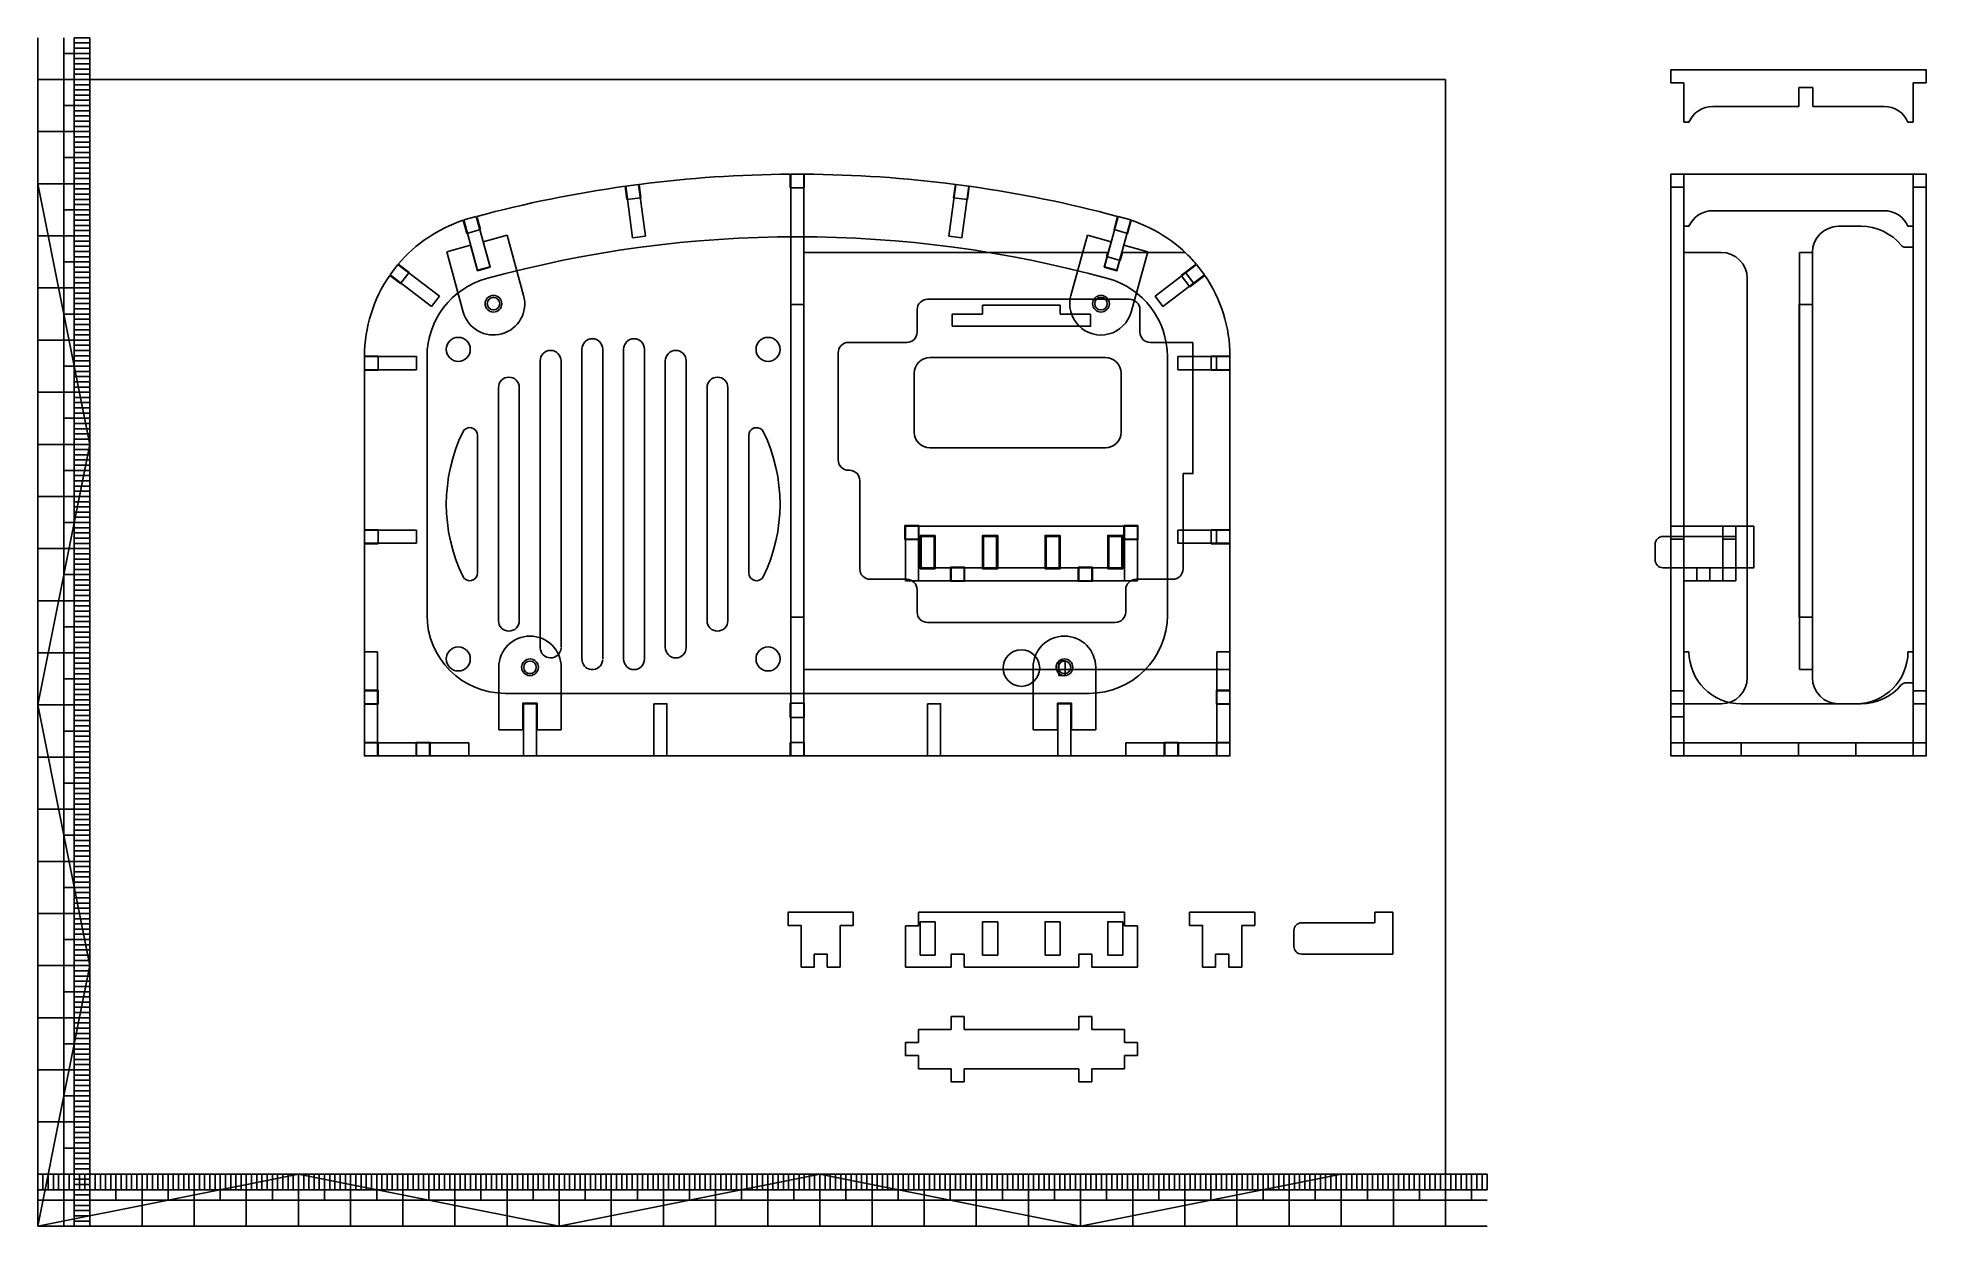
# Model space of a CAD drawing. Units: millimetres on the paper. Extents: x -210 to 152, y -148 to 80.
import ezdxf

# ---------------------------------------------------------------- set-up
doc = ezdxf.new("R2010")
doc.units = ezdxf.units.MM
for name, color, linetype, lineweight in [('0-2_外形2(2)', 3, 'Continuous', 25), ('0-3_外形3(3)', 3, 'Continuous', 25), ('0-4_外形4(4)', 3, 'Continuous', 25), ('0-5_外形5(5)', 3, 'Continuous', 25), ('0-6_外形6(6)', 3, 'Continuous', 25), ('7-3', 3, 'Continuous', 25)]:
    doc.layers.add(name, color=color, linetype=linetype, lineweight=lineweight)

msp = doc.modelspace()

# ---------------------------------------------------------------- linework, layer by layer
at = {"layer": '0-2_外形2(2)'}
for p, q in [((-97.343, 51.018), (-96.996, 48.442)), ((-94.32, 48.802), (-94.667, 51.379)), ((-34.018, 51.379), (-34.365, 48.802)), ((-31.69, 48.442), (-31.342, 51.018)), ((103.191, -58.274), (103.191, 53.326)), ((103.191, 53.326), (152.191, 53.326)), ((105.691, -58.274), (105.691, 53.326)), ((149.691, -58.274), (149.691, 53.326)), ((152.191, 53.326), (152.191, -58.274)), ((-96.996, 48.442), (-94.32, 48.802)), ((-34.365, 48.802), (-31.69, 48.442)), ((-128.395, 44.481), (-127.707, 41.974)), ((-125.111, 42.718), (-125.799, 45.224)), ((-2.887, 45.224), (-3.574, 42.718)), ((-0.979, 41.974), (-0.291, 44.481)), ((144.109, 46.326), (111.274, 46.326)), ((-127.707, 41.974), (-125.111, 42.718)), ((-3.574, 42.718), (-0.979, 41.974)), ((106.691, 43.326), (105.691, 43.326)), ((148.691, 43.326), (149.691, 43.326)), ((12.175, 36.07), (10.109, 34.494)), ((10.109, 34.494), (11.746, 32.347)), ((11.746, 32.347), (13.812, 33.923)), ((-34.603, 24.166), (-34.603, 26.486)), ((-28.803, 26.486), (-34.603, 26.486)), ((-28.803, 28.186), (-13.883, 28.186)), ((-28.803, 26.486), (-28.803, 28.186)), ((-13.883, 28.186), (-13.883, 26.486)), ((-8.083, 26.486), (-13.883, 26.486)), ((-147.343, 18.426), (-144.743, 18.426)), ((-144.743, 18.426), (-144.743, 15.726)), ((-105.643, 19.758), (-105.643, -39.707)), ((-101.643, 19.758), (-101.643, -39.707)), ((-97.643, 19.758), (-97.643, -39.707)), ((-93.643, 19.758), (-93.643, -39.707)), ((-5.241, 18.152), (-38.891, 18.152)), ((18.657, 18.426), (16.057, 18.426)), ((-147.343, 15.726), (-147.343, -14.874)), ((-144.743, 15.726), (-147.343, 15.726)), ((-113.643, 17.521), (-113.643, -37.47)), ((-109.643, 17.521), (-109.643, -37.47)), ((-89.643, 17.521), (-89.643, -37.47)), ((-85.643, 17.521), (-85.643, -37.47)), ((-41.891, 3.821), (-41.891, 15.152)), ((-2.241, 15.152), (-2.241, 3.821)), ((-121.643, 12.386), (-121.643, -32.335)), ((-117.643, 12.386), (-117.643, -32.335)), ((-81.643, 12.386), (-81.643, -32.335)), ((-77.643, 12.386), (-77.643, -32.335)), ((-125.643, 3.216), (-125.643, -23.165)), ((-73.643, 3.216), (-73.643, -23.165)), ((-5.241, 0.821), (-38.891, 0.821)), ((105.691, -14.174), (115.691, -14.174)), ((113.191, -14.174), (113.191, -16.674)), ((115.691, -14.174), (119.142, -14.174)), ((115.691, -14.174), (115.691, -24.674)), ((119.142, -22.174), (119.142, -14.174)), ((-147.343, -14.874), (-144.743, -14.874)), ((-147.343, -17.574), (-147.343, -45.674)), ((-144.743, -17.574), (-147.343, -17.574)), ((-144.743, -14.874), (-144.743, -17.574)), ((-40.793, -15.974), (-37.893, -15.974)), ((-40.793, -22.374), (-40.793, -15.974)), ((-37.893, -22.374), (-37.893, -15.974)), ((-25.893, -22.374), (-25.893, -15.974)), ((-13.893, -22.374), (-13.893, -15.974)), ((-1.893, -22.374), (-1.893, -15.974)), ((100.191, -17.674), (100.191, -20.674)), ((101.691, -16.174), (103.191, -16.174)), ((113.191, -16.674), (115.691, -16.674)), ((113.191, -16.674), (113.191, -24.674)), ((-40.793, -22.374), (-37.893, -22.374)), ((-28.793, -22.374), (-25.893, -22.374)), ((-16.793, -22.374), (-13.893, -22.374)), ((-10.443, -22.074), (-10.443, -24.774)), ((-7.743, -22.074), (-10.443, -22.074)), ((-10.443, -24.774), (-7.743, -24.774)), ((-7.743, -24.774), (-7.743, -22.074)), ((-4.793, -22.374), (-1.893, -22.374)), ((101.691, -22.174), (103.191, -22.174)), ((115.691, -24.674), (105.691, -24.674)), ((108.191, -22.174), (110.691, -22.174)), ((108.191, -24.674), (108.191, -22.174)), ((110.691, -22.174), (110.691, -24.674)), ((115.691, -22.174), (119.142, -22.174)), ((105.691, -38.274), (106.691, -38.274)), ((148.691, -38.274), (149.691, -38.274)), ((-147.343, -45.674), (-144.743, -45.674)), ((-144.743, -45.674), (-144.743, -48.374)), ((16.057, -45.674), (18.657, -45.674)), ((16.057, -48.374), (16.057, -45.674)), ((105.691, -45.774), (103.191, -45.774)), ((152.191, -45.774), (149.691, -45.774)), ((-147.343, -48.374), (-144.743, -48.374)), ((-147.343, -48.374), (-147.343, -55.674)), ((-65.693, -48.174), (-65.693, -50.874)), ((-62.993, -48.174), (-65.693, -48.174)), ((-62.993, -50.874), (-62.993, -48.174)), ((18.657, -48.374), (16.057, -48.374)), ((18.657, -48.374), (18.657, -55.674)), ((103.191, -48.274), (105.691, -48.274)), ((116.691, -48.274), (139.691, -48.274)), ((149.691, -48.274), (152.191, -48.274)), ((-65.693, -50.874), (-62.993, -50.874)), ((-137.443, -55.674), (-137.443, -58.274)), ((-137.443, -55.674), (-134.743, -55.674)), ((-134.743, -55.674), (-134.743, -58.274)), ((16.057, -55.674), (18.657, -55.674)), ((16.057, -58.274), (16.057, -55.674)), ((103.191, -55.774), (152.191, -55.774)), ((116.691, -55.774), (116.691, -58.274)), ((127.691, -55.774), (127.691, -58.274)), ((138.691, -55.774), (138.691, -58.274)), ((-144.743, -58.274), (-137.443, -58.274)), ((-134.743, -58.274), (6.057, -58.274)), ((8.757, -58.274), (16.057, -58.274)), ((152.191, -58.274), (103.191, -58.274))]:
    msp.add_line(p, q, dxfattribs=at)
for points in [[(-65.693, 53.322), (-65.693, 50.722), (-62.993, 50.722), (-62.993, 53.322)], [(-140.86, 36.07), (-138.794, 34.494), (-140.431, 32.347), (-142.498, 33.923)], [(-8.083, 26.486), (-8.083, 24.166), (-34.603, 24.166)], [(16.057, 18.426), (16.057, 15.726), (18.657, 15.726), (18.657, -14.874), (16.057, -14.874), (16.057, -17.574), (18.657, -17.574), (18.657, -45.674)], [(-28.793, -22.374), (-28.793, -15.974), (-25.893, -15.974)], [(-16.793, -22.374), (-16.793, -15.974), (-13.893, -15.974)], [(-4.793, -22.374), (-4.793, -15.974), (-1.893, -15.974)], [(-34.943, -24.774), (-34.943, -22.074), (-32.243, -22.074), (-32.243, -24.774), (-34.843, -24.774)], [(-147.343, -55.674), (-144.743, -55.674), (-144.743, -58.274)], [(8.757, -58.274), (8.757, -55.674), (6.057, -55.674), (6.057, -58.274)]]:
    msp.add_lwpolyline(points, dxfattribs=at)
for points in [[(-40.993, -16.774), (-43.693, -16.774), (-43.693, -14.074), (-40.993, -14.074)], [(-1.693, -16.774), (1.007, -16.774), (1.007, -14.074), (-1.693, -14.074)], [(-14.143, -40.024), (-12.943, -40.024), (-12.943, -42.824), (-14.143, -42.824)]]:
    msp.add_lwpolyline(points, close=True, dxfattribs=at)
for centre, radius in [((-129.341, 19.724), 2.3), ((-69.944, 19.724), 2.3), ((-129.341, -39.673), 2.3), ((-69.944, -39.673), 2.3), ((-21.343, -41.424), 3.5)]:
    msp.add_circle(centre, radius, dxfattribs=at)
for centre, radius, start, end in [((-64.343, -183.808), 237.133, 97.99947, 105.02038), ((-64.343, -183.808), 237.133, 90.32619, 97.3471), ((-64.343, -183.808), 237.133, 82.6529, 89.67381), ((-64.343, -183.808), 237.133, 74.97962, 82.00053), ((-119.817, 18.326), 27.526, 108.15775, 139.86211), ((-8.869, 18.326), 27.526, 40.13789, 71.84225), ((111.274, 41.326), 5, 90, 156.42182), ((144.109, 41.326), 5, 23.57818, 90), ((-119.817, 18.326), 27.526, 145.48446, 179.79185), ((-8.869, 18.326), 27.526, 0.20815, 34.51554), ((-103.643, 19.758), 2, 0, 180), ((-95.643, 19.758), 2, 0, 180), ((-111.643, 17.521), 2, 0, 180), ((-87.643, 17.521), 2, 0, 180), ((-38.891, 15.152), 3, 90, 180), ((-5.241, 15.152), 3, 0, 90), ((-119.643, 12.386), 2, 0, 180), ((-79.643, 12.386), 2, 0, 180), ((-99.643, -9.974), 32, 154.3744, 205.6256), ((-127.143, 3.216), 1.5, 0, 154.3744), ((-72.143, 3.216), 1.5, 117.13329, 180), ((-72.143, 3.216), 1.5, 98.76243, 117.13329), ((-72.143, 3.216), 1.5, 25.6256, 98.76243), ((-99.643, -9.974), 32, 334.3744, 25.6256), ((-38.891, 3.821), 3, 180, 270), ((-5.241, 3.821), 3, 270, 0), ((101.691, -17.674), 1.5, 90, 180), ((101.691, -20.674), 1.5, 180, 270), ((-127.143, -23.165), 1.5, 205.6256, 0), ((-72.143, -23.165), 1.5, 180, 334.3744), ((-119.643, -32.335), 2, 180, 0), ((-79.643, -32.335), 2, 180, 0), ((-111.643, -37.47), 2, 181.16572, 356.48301), ((-103.643, -39.707), 2, 177.31122, 353.65031), ((-95.643, -39.707), 2, 180, 0), ((-87.643, -37.47), 2, 180, 0), ((116.691, -38.274), 10, 180, 270), ((138.691, -38.274), 10, 270, 0)]:
    msp.add_arc(centre, radius, start, end, dxfattribs=at)
at = {"layer": '0-3_外形3(3)'}
for p, q in [((-97.244, 51.032), (-94.767, 51.366)), ((-94.767, 51.366), (-93.431, 41.455)), ((-65.593, 53.322), (-65.593, -58.274)), ((-65.593, 53.322), (-63.093, 53.322)), ((-63.093, -58.274), (-63.093, 53.322)), ((-33.919, 51.366), (-31.441, 51.032)), ((-31.441, 51.032), (-32.777, 41.122)), ((-128.307, 44.539), (-125.896, 45.201)), ((-125.896, 45.201), (-123.25, 35.557)), ((-5.436, 35.557), (-2.789, 45.201)), ((-2.789, 45.201), (-0.378, 44.539)), ((-142.441, 34.005), (-140.925, 35.993)), ((-142.441, 34.005), (-134.489, 27.941)), ((-140.925, 35.993), (-132.973, 29.929)), ((12.239, 35.993), (4.287, 29.929)), ((-134.489, 27.941), (-132.973, 29.929)), ((4.287, 29.929), (5.803, 27.941)), ((-147.343, 15.826), (-147.343, 18.326)), ((8.657, 15.826), (8.657, 18.326)), ((-137.343, 15.826), (-147.343, 15.826)), ((18.657, 15.826), (8.657, 15.826)), ((-43.593, -14.174), (-43.593, -24.674)), ((-43.593, -14.174), (-41.093, -14.174)), ((-41.093, -22.174), (-41.093, -14.174)), ((-41.093, -14.174), (-1.593, -14.174)), ((-1.593, -22.174), (-1.593, -14.174)), ((-1.593, -14.174), (0.907, -14.174)), ((0.907, -14.174), (0.907, -24.674)), ((115.691, -14.174), (105.691, -14.174)), ((115.691, -24.674), (115.691, -14.174)), ((-147.343, -14.974), (-137.343, -14.974)), ((-137.343, -14.974), (-137.343, -17.474)), ((-41.093, -16.674), (-43.593, -16.674)), ((-40.593, -22.174), (-40.593, -16.174)), ((-40.593, -16.174), (-38.093, -16.174)), ((-38.093, -22.174), (-38.093, -16.174)), ((-28.593, -22.174), (-28.593, -16.174)), ((-28.593, -16.174), (-26.093, -16.174)), ((-26.093, -22.174), (-26.093, -16.174)), ((-16.593, -22.174), (-16.593, -16.174)), ((-16.593, -16.174), (-14.093, -16.174)), ((-14.093, -22.174), (-14.093, -16.174)), ((-4.593, -22.174), (-4.593, -16.174)), ((-4.593, -16.174), (-2.093, -16.174)), ((-2.093, -22.174), (-2.093, -16.174)), ((0.907, -16.674), (-1.593, -16.674)), ((8.657, -14.974), (18.657, -14.974)), ((18.657, -14.974), (18.657, -17.474)), ((113.191, -16.674), (113.191, -24.674)), ((113.191, -16.674), (115.691, -16.674)), ((-43.593, -24.674), (0.907, -24.674)), ((-41.093, -22.174), (-41.093, -24.674)), ((-41.093, -22.174), (-1.593, -22.174)), ((-34.843, -24.674), (-34.843, -22.174)), ((-32.343, -22.174), (-32.343, -24.674)), ((-10.343, -24.674), (-10.343, -22.174)), ((-7.843, -22.174), (-7.843, -24.674)), ((-1.593, -22.174), (-1.593, -24.674)), ((108.191, -24.674), (105.691, -24.674)), ((108.191, -22.174), (108.191, -24.674)), ((108.191, -24.674), (115.691, -24.674)), ((-147.343, -38.274), (-144.843, -38.274)), ((-147.343, -38.274), (-147.343, -45.774)), ((-144.843, -45.774), (-144.843, -38.274)), ((16.157, -38.274), (16.157, -48.274)), ((18.657, -38.274), (16.157, -38.274)), ((18.657, -38.274), (18.657, -45.774)), ((16.157, -48.274), (18.657, -48.274)), ((16.157, -58.274), (16.157, -48.274)), ((-127.343, -55.774), (-134.843, -55.774)), ((-127.343, -55.774), (-127.343, -58.274)), ((-1.343, -58.274), (-1.343, -55.774)), ((-1.343, -55.774), (6.157, -55.774)), ((8.657, -55.774), (18.657, -55.774)), ((-134.843, -58.274), (-127.343, -58.274)), ((-65.593, -58.274), (-63.093, -58.274)), ((-1.343, -58.274), (6.157, -58.274))]:
    msp.add_line(p, q, dxfattribs=at)
for points in [[(-97.244, 51.032), (-95.909, 41.122), (-93.431, 41.455)], [(-33.919, 51.366), (-35.254, 41.455), (-32.777, 41.122)], [(-128.307, 44.539), (-125.661, 34.896), (-123.25, 35.557)], [(-5.436, 35.557), (-3.025, 34.896), (-0.378, 44.539)], [(12.239, 35.993), (13.755, 34.005), (5.803, 27.941)], [(-147.343, 18.326), (-137.343, 18.326), (-137.343, 15.826)], [(8.657, 18.326), (18.657, 18.326), (18.657, 15.826)], [(105.691, -14.174), (103.191, -14.174), (103.191, -16.674), (105.691, -16.674), (105.691, -24.674)], [(-147.343, -14.974), (-147.343, -17.474), (-137.343, -17.474)], [(8.657, -14.974), (8.657, -17.474), (18.657, -17.474)], [(108.191, -22.174), (110.691, -22.174), (110.691, -24.674)], [(-147.343, -48.274), (-147.343, -45.774), (-144.843, -45.774), (-144.843, -48.274)], [(18.657, -48.274), (18.657, -45.774), (16.157, -45.774)], [(-147.343, -48.274), (-144.843, -48.274), (-144.843, -58.274)], [(-137.343, -58.274), (-147.343, -58.274), (-147.343, -48.274)], [(18.657, -48.274), (18.657, -58.274), (8.657, -58.274), (8.657, -55.774)], [(-147.343, -55.774), (-137.343, -55.774), (-137.343, -58.274)], [(-137.343, -55.774), (-134.843, -55.774), (-134.843, -58.274), (-137.343, -58.274)], [(8.657, -55.774), (6.157, -55.774), (6.157, -58.274), (8.657, -58.274)]]:
    msp.add_lwpolyline(points, dxfattribs=at)
for points in [[(-116.843, -48.274), (-114.343, -48.274), (-114.343, -58.274), (-116.843, -58.274)], [(-91.843, -48.274), (-89.343, -48.274), (-89.343, -58.274), (-91.843, -58.274)], [(-39.343, -48.274), (-36.843, -48.274), (-36.843, -58.274), (-39.343, -58.274)], [(-14.343, -48.274), (-11.843, -48.274), (-11.843, -58.274), (-14.343, -58.274)]]:
    msp.add_lwpolyline(points, close=True, dxfattribs=at)
at = {"layer": '0-4_外形4(4)'}
for p, q in [((105.691, 73.326), (149.691, 73.326)), ((103.191, 70.826), (105.691, 70.826)), ((105.691, 63.326), (105.691, 70.826)), ((130.462, 69.926), (127.762, 69.926)), ((127.762, 66.326), (127.762, 69.926)), ((130.462, 66.326), (130.462, 69.926)), ((152.191, 70.826), (149.691, 70.826)), ((149.691, 63.326), (149.691, 70.826)), ((127.762, 66.326), (111.274, 66.326)), ((144.109, 66.326), (130.462, 66.326)), ((106.691, 63.326), (105.691, 63.326)), ((148.691, 63.326), (149.691, 63.326)), ((103.191, 50.826), (105.691, 50.826)), ((105.691, 53.326), (149.691, 53.326)), ((105.691, 43.326), (105.691, 50.826)), ((152.191, 50.826), (149.691, 50.826)), ((149.691, 43.326), (149.691, 50.826)), ((144.109, 46.326), (111.274, 46.326)), ((106.691, 43.326), (105.691, 43.326)), ((148.691, 43.326), (149.691, 43.326)), ((-5.003, 37.513), (-2.399, 36.798)), ((-1.98, 38.326), (-2.399, 36.798)), ((-1.98, 38.326), (10.044, 38.326)), ((127.862, 38.326), (127.862, -41.674)), ((-39.343, 29.326), (-0.621, 29.326)), ((-41.343, 23.047), (-41.343, 27.326)), ((1.379, 27.326), (1.379, 23.047)), ((-56.497, -1.464), (-56.497, 19.047)), ((-54.497, 21.047), (-43.343, 21.047)), ((3.379, 21.047), (11.553, 21.047)), ((-54.343, -3.464), (-54.497, -3.464)), ((-52.343, -5.464), (-52.343, -22.396)), ((9.657, -22.396), (9.657, -4.104)), ((115.691, -14.174), (119.142, -14.174)), ((100.191, -17.674), (100.191, -20.674)), ((-50.343, -24.396), (-43.343, -24.396)), ((7.657, -24.396), (0.657, -24.396)), ((-41.343, -26.396), (-41.343, -30.674)), ((-1.343, -26.396), (-1.343, -30.674)), ((-3.343, -32.674), (-39.343, -32.674)), ((105.691, -38.274), (106.691, -38.274)), ((105.691, -38.274), (105.691, -45.774)), ((148.691, -38.274), (149.691, -38.274)), ((149.691, -38.274), (149.691, -45.774)), ((127.862, -41.674), (130.362, -41.674)), ((103.191, -48.274), (105.691, -48.274)), ((105.691, -48.274), (105.691, -55.774)), ((116.691, -48.274), (139.691, -48.274)), ((149.691, -48.274), (149.691, -55.774)), ((105.691, -55.774), (116.691, -55.774)), ((116.691, -55.774), (116.691, -58.274)), ((127.691, -55.774), (127.691, -58.274)), ((127.691, -55.774), (138.691, -55.774)), ((138.691, -55.774), (138.691, -58.274)), ((149.691, -55.774), (152.191, -55.774)), ((152.191, -55.774), (152.191, -58.274)), ((127.691, -58.274), (116.691, -58.274)), ((152.191, -58.274), (138.691, -58.274)), ((-41.093, -88.274), (-1.593, -88.274)), ((-40.793, -90.074), (-37.893, -90.074)), ((-40.793, -96.474), (-40.793, -90.074)), ((-37.893, -96.474), (-37.893, -90.074)), ((-25.893, -96.474), (-25.893, -90.074)), ((-13.893, -96.474), (-13.893, -90.074)), ((-1.893, -96.474), (-1.893, -90.074)), ((-1.593, -90.874), (-1.593, -88.274)), ((46.407, -88.274), (49.858, -88.274)), ((-63.593, -90.774), (-63.593, -98.774)), ((-56.093, -90.774), (-56.093, -98.774)), ((-43.593, -98.774), (-43.593, -90.874)), ((0.907, -90.874), (-1.593, -90.874)), ((0.907, -98.774), (0.907, -90.874)), ((20.907, -90.774), (20.907, -98.774)), ((30.907, -91.774), (30.907, -94.774)), ((-40.793, -96.474), (-37.893, -96.474)), ((-34.843, -96.274), (-32.343, -96.274)), ((-34.843, -98.774), (-34.843, -96.274)), ((-32.343, -96.274), (-32.343, -98.774)), ((-28.793, -96.474), (-25.893, -96.474)), ((-16.793, -96.474), (-13.893, -96.474)), ((-7.843, -96.274), (-10.343, -96.274)), ((-10.343, -96.274), (-10.343, -98.774)), ((-7.843, -98.774), (-7.843, -96.274)), ((-4.793, -96.474), (-1.893, -96.474)), ((-34.843, -98.774), (-43.593, -98.774)), ((-32.343, -98.774), (-10.343, -98.774)), ((-7.843, -98.774), (0.907, -98.774)), ((-34.843, -110.774), (-34.843, -108.274)), ((-7.843, -110.774), (-7.843, -108.274)), ((-41.093, -110.774), (-34.843, -110.774)), ((-41.093, -110.774), (-41.093, -113.274)), ((-32.343, -110.774), (-10.343, -110.774)), ((-7.843, -110.774), (-1.593, -110.774)), ((-1.593, -113.274), (-1.593, -110.774)), ((-41.093, -115.774), (-41.093, -118.274)), ((-1.593, -118.274), (-1.593, -115.774)), ((-41.093, -118.274), (-34.843, -118.274)), ((-32.343, -118.274), (-10.343, -118.274)), ((-7.843, -118.274), (-1.593, -118.274))]:
    msp.add_line(p, q, dxfattribs=at)
for points in [[(105.691, 73.326), (103.191, 73.326), (103.191, 70.826)], [(149.691, 73.326), (152.191, 73.326), (152.191, 70.826)], [(105.691, 53.326), (103.191, 53.326), (103.191, 50.826)], [(149.691, 53.326), (152.191, 53.326), (152.191, 50.826)], [(-63.093, -31.674), (-65.593, -31.674), (-65.593, 28.326), (-63.093, 28.326), (-63.093, 38.326)], [(-63.093, 38.326), (-4.78, 38.326), (-5.003, 37.513)], [(127.862, 38.326), (130.362, 38.326), (130.362, -41.674)], [(12.175, 36.07), (9.312, 33.887), (10.95, 31.74), (13.812, 33.923)], [(9.657, -4.104), (11.553, -4.104), (11.553, 21.047)], [(18.657, 18.426), (15.057, 18.426), (15.057, 15.726), (18.657, 15.726), (18.657, -14.874), (15.057, -14.874), (15.057, -17.574), (18.657, -17.574), (18.657, -41.674)], [(101.691, -22.174), (119.142, -22.174), (119.142, -14.174)], [(101.691, -16.174), (115.691, -16.174), (115.691, -14.174)], [(18.657, -41.674), (-63.093, -41.674), (-63.093, -31.674)], [(105.691, -45.774), (103.191, -45.774), (103.191, -48.274)], [(149.691, -48.274), (152.191, -48.274), (152.191, -45.774), (149.691, -45.774)], [(-53.593, -88.274), (-66.093, -88.274), (-66.093, -90.774), (-63.593, -90.774)], [(-56.093, -90.774), (-53.593, -90.774), (-53.593, -88.274)], [(-41.093, -88.274), (-41.093, -90.874), (-43.593, -90.874)], [(-28.793, -96.474), (-28.793, -90.074), (-25.893, -90.074)], [(-16.793, -96.474), (-16.793, -90.074), (-13.893, -90.074)], [(-4.793, -96.474), (-4.793, -90.074), (-1.893, -90.074)], [(23.407, -88.274), (10.907, -88.274), (10.907, -90.774), (13.407, -90.774), (13.407, -98.774)], [(20.907, -90.774), (23.407, -90.774), (23.407, -88.274)], [(32.407, -96.274), (49.858, -96.274), (49.858, -88.274)], [(32.407, -90.274), (46.407, -90.274), (46.407, -88.274)], [(-61.093, -96.274), (-61.093, -98.774), (-63.593, -98.774)], [(-61.093, -96.274), (-58.593, -96.274), (-58.593, -98.774), (-56.093, -98.774)], [(15.907, -96.274), (15.907, -98.774), (13.407, -98.774)], [(15.907, -96.274), (18.407, -96.274), (18.407, -98.774), (20.907, -98.774)], [(-34.843, -108.274), (-32.343, -108.274), (-32.343, -110.774)], [(-7.843, -108.274), (-10.343, -108.274), (-10.343, -110.774)], [(-41.093, -115.774), (-43.593, -115.774), (-43.593, -113.274), (-41.093, -113.274)], [(-1.593, -115.774), (0.907, -115.774), (0.907, -113.274), (-1.593, -113.274)], [(-32.343, -118.274), (-32.343, -120.774), (-34.843, -120.774), (-34.843, -118.274)], [(-7.843, -118.274), (-7.843, -120.774), (-10.343, -120.774), (-10.343, -118.274)]]:
    msp.add_lwpolyline(points, dxfattribs=at)
for centre, radius, start, end in [((111.274, 61.326), 5, 90, 156.42182), ((144.109, 61.326), 5, 23.57818, 90), ((111.274, 41.326), 5, 90, 156.42182), ((144.109, 41.326), 5, 23.57818, 90), ((-8.869, 18.326), 27.526, 40.13789, 46.60103), ((-8.869, 18.326), 27.526, 0.20815, 34.51554), ((-39.343, 27.326), 2, 90, 180), ((-0.621, 27.326), 2, 0, 90), ((-43.343, 23.047), 2, 270, 0), ((3.379, 23.047), 2, 180, 270), ((-54.497, 19.047), 2, 90, 180), ((-54.497, -1.464), 2, 180, 270), ((-54.343, -5.464), 2, 0, 90), ((101.691, -17.674), 1.5, 90, 180), ((101.691, -20.674), 1.5, 180, 270), ((-50.343, -22.396), 2, 180, 270), ((-43.343, -26.396), 2, 0, 90), ((0.657, -26.396), 2, 90, 180), ((7.657, -22.396), 2, 270, 0), ((-39.343, -30.674), 2, 180, 270), ((-3.343, -30.674), 2, 270, 0), ((116.691, -38.274), 10, 180, 270), ((138.691, -38.274), 10, 270, 0), ((32.407, -91.774), 1.5, 90, 180), ((32.407, -94.774), 1.5, 180, 270)]:
    msp.add_arc(centre, radius, start, end, dxfattribs=at)
at = {"layer": '0-5_外形5(5)'}
for p, q in [((-97.343, 51.018), (-96.996, 48.442)), ((-94.32, 48.802), (-94.667, 51.379)), ((-34.018, 51.379), (-34.365, 48.802)), ((-31.69, 48.442), (-31.342, 51.018)), ((105.691, 53.326), (149.691, 53.326)), ((149.691, 39.326), (149.691, 50.826)), ((-96.996, 48.442), (-94.32, 48.802)), ((-34.365, 48.802), (-31.69, 48.442)), ((-128.395, 44.481), (-127.707, 41.974)), ((-125.111, 42.718), (-125.799, 45.224)), ((-2.887, 45.224), (-3.574, 42.718)), ((-0.979, 41.974), (-0.291, 44.481)), ((-127.707, 41.974), (-125.111, 42.718)), ((-3.574, 42.718), (-0.979, 41.974)), ((135.362, 43.326), (139.691, 43.326)), ((112.862, 38.326), (105.691, 38.326)), ((130.362, 38.326), (130.362, 28.326)), ((148.176, 39.326), (149.691, 39.326)), ((12.175, 36.07), (10.109, 34.494)), ((10.109, 34.494), (11.746, 32.347)), ((11.746, 32.347), (13.812, 33.923)), ((117.862, -43.274), (117.862, 33.326)), ((127.827, 28.326), (130.362, 28.326)), ((-147.343, 18.426), (-144.743, 18.426)), ((-144.743, 18.426), (-144.743, 15.726)), ((-135.343, -31.274), (-135.343, 18.326)), ((6.657, -31.274), (6.657, 18.326)), ((18.657, 18.426), (16.057, 18.426)), ((-147.343, 15.726), (-147.343, -14.874)), ((-144.743, 15.726), (-147.343, 15.726)), ((-147.343, -14.874), (-144.743, -14.874)), ((-147.343, -17.574), (-147.343, -45.674)), ((-144.743, -17.574), (-147.343, -17.574)), ((-144.743, -14.874), (-144.743, -17.574)), ((130.362, -43.274), (130.362, -31.674)), ((-147.343, -45.674), (-144.743, -45.674)), ((-144.743, -45.674), (-144.743, -48.374)), ((-8.343, -46.274), (-120.343, -46.274)), ((16.057, -45.674), (18.657, -45.674)), ((16.057, -48.374), (16.057, -45.674)), ((148.176, -44.274), (149.691, -44.274)), ((149.691, -55.774), (149.691, -44.274)), ((-147.343, -48.374), (-144.743, -48.374)), ((-147.343, -48.374), (-147.343, -55.674)), ((18.657, -48.374), (16.057, -48.374)), ((18.657, -48.374), (18.657, -55.674)), ((103.191, -48.274), (105.691, -48.274)), ((103.191, -50.774), (103.191, -48.274)), ((112.862, -48.274), (105.691, -48.274)), ((135.362, -48.274), (139.691, -48.274)), ((105.691, -50.774), (103.191, -50.774)), ((105.691, -50.774), (105.691, -58.274)), ((-137.443, -55.674), (-137.443, -58.274)), ((-137.443, -55.674), (-134.743, -55.674)), ((-134.743, -55.674), (-134.743, -58.274)), ((-65.693, -55.674), (-65.693, -58.274)), ((-62.993, -55.674), (-65.693, -55.674)), ((-62.993, -58.274), (-62.993, -55.674)), ((16.057, -55.674), (18.657, -55.674)), ((16.057, -58.274), (16.057, -55.674)), ((152.191, -55.774), (149.691, -55.774)), ((-144.743, -58.274), (-137.443, -58.274)), ((-134.743, -58.274), (-65.693, -58.274)), ((-62.993, -58.274), (6.057, -58.274)), ((8.757, -58.274), (16.057, -58.274)), ((105.691, -58.274), (149.691, -58.274))]:
    msp.add_line(p, q, dxfattribs=at)
for points in [[(-65.693, 53.322), (-65.693, 50.722), (-62.993, 50.722), (-62.993, 53.322)], [(105.691, 53.326), (103.191, 53.326), (103.191, 50.826)], [(103.191, 50.826), (105.691, 50.826), (105.691, 38.326)], [(149.691, 53.326), (152.191, 53.326), (152.191, 50.826), (149.691, 50.826)], [(-140.86, 36.07), (-138.794, 34.494), (-140.431, 32.347), (-142.498, 33.923)], [(130.362, -31.674), (127.827, -31.674), (127.827, 28.326)], [(16.057, 18.426), (16.057, 15.726), (18.657, 15.726), (18.657, -14.874), (16.057, -14.874), (16.057, -17.574), (18.657, -17.574), (18.657, -45.674)], [(-147.343, -55.674), (-144.743, -55.674), (-144.743, -58.274)], [(8.757, -58.274), (8.757, -55.674), (6.057, -55.674), (6.057, -58.274)], [(149.691, -58.274), (152.191, -58.274), (152.191, -55.774)]]:
    msp.add_lwpolyline(points, dxfattribs=at)
for centre in [(-122.603, 28.476), (-6.083, 28.476), (-115.593, -41.274), (-13.093, -41.274)]:
    msp.add_circle(centre, 1.6, dxfattribs=at)
for centre, radius, start, end in [((-64.343, -183.808), 237.133, 97.99947, 105.02038), ((-64.343, -183.808), 237.133, 90.32619, 97.3471), ((-64.343, -183.808), 237.133, 82.6529, 89.67381), ((-64.343, -183.808), 237.133, 74.97962, 82.00053), ((-119.817, 18.326), 27.526, 108.15775, 139.86211), ((-8.869, 18.326), 27.526, 40.13789, 71.84225), ((-64.343, -183.808), 225.133, 74.65343, 105.34657), ((135.362, 38.326), 5, 90, 180), ((139.691, 33.326), 10, 39.5212, 90), ((112.862, 33.326), 5, 0, 90), ((148.176, 40.326), 1, 219.5212, 270), ((-119.817, 18.326), 27.526, 145.48446, 179.79185), ((-119.817, 18.326), 15.526, 105.34657, 180), ((-8.869, 18.326), 15.526, 0, 74.65343), ((-8.869, 18.326), 27.526, 0.20815, 34.51554), ((-120.343, -31.274), 15, 180, 270), ((-8.343, -31.274), 15, 270, 0), ((112.862, -43.274), 5, 270, 0), ((135.362, -43.274), 5, 180, 270), ((139.691, -38.274), 10, 270, 320.4788), ((148.176, -45.274), 1, 90, 140.4788)]:
    msp.add_arc(centre, radius, start, end, dxfattribs=at)
at = {"layer": '0-6_外形6(6)'}
for p, q in [((-124.563, 40.382), (-119.992, 41.636)), ((-124.563, 40.382), (-123.214, 35.464)), ((-119.992, 41.636), (-116.817, 30.064)), ((-8.693, 41.636), (-11.869, 30.064)), ((-4.122, 40.382), (-8.693, 41.636)), ((-4.122, 40.382), (-5.472, 35.464)), ((-131.565, 38.46), (-126.994, 39.715)), ((-131.565, 38.46), (-128.389, 26.888)), ((2.879, 38.46), (-1.692, 39.715)), ((2.879, 38.46), (-0.297, 26.888)), ((-121.593, -41.274), (-121.593, -53.274)), ((-109.593, -41.274), (-109.593, -53.274)), ((-19.093, -41.274), (-19.093, -53.274)), ((-7.093, -41.274), (-7.093, -53.274)), ((-114.243, -48.174), (-116.943, -48.174)), ((-116.943, -48.174), (-116.943, -53.274)), ((-114.243, -53.274), (-114.243, -48.174)), ((-11.743, -48.174), (-14.443, -48.174)), ((-14.443, -48.174), (-14.443, -53.274)), ((-11.743, -53.274), (-11.743, -48.174)), ((-121.593, -53.274), (-116.943, -53.274)), ((-114.243, -53.274), (-109.593, -53.274)), ((-19.093, -53.274), (-14.443, -53.274)), ((-11.743, -53.274), (-7.093, -53.274))]:
    msp.add_line(p, q, dxfattribs=at)
for points in [[(-126.994, 39.715), (-125.644, 34.797), (-123.214, 35.464)], [(-1.692, 39.715), (-3.042, 34.797), (-5.472, 35.464)]]:
    msp.add_lwpolyline(points, dxfattribs=at)
for centre in [(-122.603, 28.476), (-6.083, 28.476), (-115.593, -41.274), (-13.093, -41.274)]:
    msp.add_circle(centre, 1.2, dxfattribs=at)
for centre, start, end in [((-122.603, 28.476), 195.34657, 15.34657), ((-6.083, 28.476), 164.65343, 344.65343), ((-115.593, -41.274), 0, 180), ((-13.093, -41.274), 0, 180)]:
    msp.add_arc(centre, 6, start, end, dxfattribs=at)
at = {"layer": '7-3'}
for p, q in [((-210, 79.5), (-210, -148.5)), ((-205, -148.5), (-205, 79.5)), ((-200, 76.5), (-205, 76.5)), ((-200, 79.5), (-203, 79.5)), ((-203, -148.5), (-203, 79.5)), ((-200, 78.5), (-203, 78.5)), ((-200, 77.5), (-203, 77.5)), ((-200, 79.5), (-200, -148.5)), ((-200, 75.5), (-203, 75.5)), ((-200, 74.5), (-203, 74.5)), ((-200, 73.5), (-203, 73.5)), ((-200, 72.5), (-203, 72.5)), ((60, 71.5), (-210, 71.5)), ((-200, 70.5), (-203, 70.5)), ((-200, 69.5), (-203, 69.5)), ((60, -148.5), (60, 71.5)), ((-200, 66.5), (-205, 66.5)), ((-200, 68.5), (-203, 68.5)), ((-200, 67.5), (-203, 67.5)), ((-200, 65.5), (-203, 65.5)), ((-200, 64.5), (-203, 64.5)), ((-200, 63.5), (-203, 63.5)), ((-200, 62.5), (-203, 62.5)), ((-210, 61.5), (-200, 61.5)), ((-200, 60.5), (-203, 60.5)), ((-200, 59.5), (-203, 59.5)), ((-200, 58.5), (-203, 58.5)), ((-200, 56.5), (-205, 56.5)), ((-200, 57.5), (-203, 57.5)), ((-200, 55.5), (-203, 55.5)), ((-200, 54.5), (-203, 54.5)), ((-210, 51.5), (-200, 51.5)), ((-200, 53.5), (-203, 53.5)), ((-200, 52.5), (-203, 52.5)), ((-200, 50.5), (-203, 50.5)), ((-200, 49.5), (-203, 49.5)), ((-200, 48.5), (-203, 48.5)), ((-200, 47.5), (-203, 47.5)), ((-200, 46.5), (-205, 46.5)), ((-200, 45.5), (-203, 45.5)), ((-200, 44.5), (-203, 44.5)), ((-200, 43.5), (-203, 43.5)), ((-210, 41.5), (-200, 41.5)), ((-200, 42.5), (-203, 42.5)), ((-200, 40.5), (-203, 40.5)), ((-200, 36.5), (-205, 36.5)), ((-200, 39.5), (-203, 39.5)), ((-200, 38.5), (-203, 38.5)), ((-200, 37.5), (-203, 37.5)), ((-200, 35.5), (-203, 35.5)), ((-200, 34.5), (-203, 34.5)), ((-200, 33.5), (-203, 33.5)), ((-210, 31.5), (-200, 31.5)), ((-200, 32.5), (-203, 32.5)), ((-200, 30.5), (-203, 30.5)), ((-200, 29.5), (-203, 29.5)), ((-200, 26.5), (-205, 26.5)), ((-200, 28.5), (-203, 28.5)), ((-200, 27.5), (-203, 27.5)), ((-200, 25.5), (-203, 25.5)), ((-200, 24.5), (-203, 24.5)), ((-200, 23.5), (-203, 23.5)), ((-200, 22.5), (-203, 22.5)), ((-210, 21.5), (-200, 21.5)), ((-200, 20.5), (-203, 20.5)), ((-200, 19.5), (-203, 19.5)), ((-200, 18.5), (-203, 18.5)), ((-200, 16.5), (-205, 16.5)), ((-200, 17.5), (-203, 17.5)), ((-200, 15.5), (-203, 15.5)), ((-200, 14.5), (-203, 14.5)), ((-210, 11.5), (-200, 11.5)), ((-200, 13.5), (-203, 13.5)), ((-200, 12.5), (-203, 12.5)), ((-200, 10.5), (-203, 10.5)), ((-200, 9.5), (-203, 9.5)), ((-200, 8.5), (-203, 8.5)), ((-200, 7.5), (-203, 7.5)), ((-200, 6.5), (-205, 6.5)), ((-200, 5.5), (-203, 5.5)), ((-200, 4.5), (-203, 4.5)), ((-210, 1.5), (-200, 1.5)), ((-200, 3.5), (-203, 3.5)), ((-200, 2.5), (-203, 2.5)), ((-200, 0.5), (-203, 0.5)), ((-200, -3.5), (-205, -3.5)), ((-200, -0.5), (-203, -0.5)), ((-200, -1.5), (-203, -1.5)), ((-200, -2.5), (-203, -2.5)), ((-200, -4.5), (-203, -4.5)), ((-200, -5.5), (-203, -5.5)), ((-200, -6.5), (-203, -6.5)), ((-210, -8.5), (-200, -8.5)), ((-200, -7.5), (-203, -7.5)), ((-200, -9.5), (-203, -9.5)), ((-200, -10.5), (-203, -10.5)), ((-200, -13.5), (-205, -13.5)), ((-200, -11.5), (-203, -11.5)), ((-200, -12.5), (-203, -12.5)), ((-200, -14.5), (-203, -14.5)), ((-200, -15.5), (-203, -15.5)), ((-200, -16.5), (-203, -16.5)), ((-200, -17.5), (-203, -17.5)), ((-210, -18.5), (-200, -18.5)), ((-200, -19.5), (-203, -19.5)), ((-200, -20.5), (-203, -20.5)), ((-200, -21.5), (-203, -21.5)), ((-200, -23.5), (-205, -23.5)), ((-200, -22.5), (-203, -22.5)), ((-200, -24.5), (-203, -24.5)), ((-210, -28.5), (-200, -28.5)), ((-200, -25.5), (-203, -25.5)), ((-200, -26.5), (-203, -26.5)), ((-200, -27.5), (-203, -27.5)), ((-200, -29.5), (-203, -29.5)), ((-200, -30.5), (-203, -30.5)), ((-200, -31.5), (-203, -31.5)), ((-200, -32.5), (-203, -32.5)), ((-200, -33.5), (-205, -33.5)), ((-200, -34.5), (-203, -34.5)), ((-200, -35.5), (-203, -35.5)), ((-210, -38.5), (-200, -38.5)), ((-200, -36.5), (-203, -36.5)), ((-200, -37.5), (-203, -37.5)), ((-200, -39.5), (-203, -39.5)), ((-200, -40.5), (-203, -40.5)), ((-200, -41.5), (-203, -41.5)), ((-200, -42.5), (-203, -42.5)), ((-200, -43.5), (-205, -43.5)), ((-200, -44.5), (-203, -44.5)), ((-200, -45.5), (-203, -45.5)), ((-200, -46.5), (-203, -46.5)), ((-210, -48.5), (-200, -48.5)), ((-200, -47.5), (-203, -47.5)), ((-200, -49.5), (-203, -49.5)), ((-200, -50.5), (-203, -50.5)), ((-200, -53.5), (-205, -53.5)), ((-200, -51.5), (-203, -51.5)), ((-200, -52.5), (-203, -52.5)), ((-200, -54.5), (-203, -54.5)), ((-200, -55.5), (-203, -55.5)), ((-200, -56.5), (-203, -56.5)), ((-200, -57.5), (-203, -57.5)), ((-210, -58.5), (-200, -58.5)), ((-200, -59.5), (-203, -59.5)), ((-200, -60.5), (-203, -60.5)), ((-200, -61.5), (-203, -61.5)), ((-200, -63.5), (-205, -63.5)), ((-200, -62.5), (-203, -62.5)), ((-200, -64.5), (-203, -64.5)), ((-210, -68.5), (-200, -68.5)), ((-200, -65.5), (-203, -65.5)), ((-200, -66.5), (-203, -66.5)), ((-200, -67.5), (-203, -67.5)), ((-200, -69.5), (-203, -69.5)), ((-200, -70.5), (-203, -70.5)), ((-200, -71.5), (-203, -71.5)), ((-200, -73.5), (-205, -73.5)), ((-200, -72.5), (-203, -72.5)), ((-200, -74.5), (-203, -74.5)), ((-200, -75.5), (-203, -75.5)), ((-210, -78.5), (-200, -78.5)), ((-200, -76.5), (-203, -76.5)), ((-200, -77.5), (-203, -77.5)), ((-200, -79.5), (-203, -79.5)), ((-200, -80.5), (-203, -80.5)), ((-200, -81.5), (-203, -81.5)), ((-200, -82.5), (-203, -82.5)), ((-200, -83.5), (-205, -83.5)), ((-200, -84.5), (-203, -84.5)), ((-200, -85.5), (-203, -85.5)), ((-200, -86.5), (-203, -86.5)), ((-210, -88.5), (-200, -88.5)), ((-200, -87.5), (-203, -87.5)), ((-200, -89.5), (-203, -89.5)), ((-200, -90.5), (-203, -90.5)), ((-200, -93.5), (-205, -93.5)), ((-200, -91.5), (-203, -91.5)), ((-200, -92.5), (-203, -92.5)), ((-200, -94.5), (-203, -94.5)), ((-200, -95.5), (-203, -95.5)), ((-200, -96.5), (-203, -96.5)), ((-200, -97.5), (-203, -97.5)), ((-210, -98.5), (-200, -98.5)), ((-200, -99.5), (-203, -99.5)), ((-200, -100.5), (-203, -100.5)), ((-200, -103.5), (-205, -103.5)), ((-200, -101.5), (-203, -101.5)), ((-200, -102.5), (-203, -102.5)), ((-200, -104.5), (-203, -104.5)), ((-210, -108.5), (-200, -108.5)), ((-200, -105.5), (-203, -105.5)), ((-200, -106.5), (-203, -106.5)), ((-200, -107.5), (-203, -107.5)), ((-200, -109.5), (-203, -109.5)), ((-200, -110.5), (-203, -110.5)), ((-200, -111.5), (-203, -111.5)), ((-200, -113.5), (-205, -113.5)), ((-200, -112.5), (-203, -112.5)), ((-200, -114.5), (-203, -114.5)), ((-200, -115.5), (-203, -115.5)), ((-210, -118.5), (-200, -118.5)), ((-200, -116.5), (-203, -116.5)), ((-200, -117.5), (-203, -117.5)), ((-200, -119.5), (-203, -119.5)), ((-200, -120.5), (-203, -120.5)), ((-200, -121.5), (-203, -121.5)), ((-200, -122.5), (-203, -122.5)), ((-200, -123.5), (-205, -123.5)), ((-200, -124.5), (-203, -124.5)), ((-200, -125.5), (-203, -125.5)), ((-200, -126.5), (-203, -126.5)), ((-210, -128.5), (-200, -128.5)), ((-200, -127.5), (-203, -127.5)), ((-200, -129.5), (-203, -129.5)), ((-200, -133.5), (-205, -133.5)), ((-200, -130.5), (-203, -130.5)), ((-200, -131.5), (-203, -131.5)), ((-200, -132.5), (-203, -132.5)), ((-200, -134.5), (-203, -134.5)), ((-200, -135.5), (-203, -135.5)), ((-200, -136.5), (-203, -136.5)), ((-200, -137.5), (-203, -137.5)), ((-210, -138.5), (68, -138.5)), ((-209, -141.5), (-209, -138.5)), ((-208, -141.5), (-208, -138.5)), ((-207, -141.5), (-207, -138.5)), ((-206, -141.5), (-206, -138.5)), ((-204, -141.5), (-204, -138.5)), ((-200, -139.5), (-203, -139.5)), ((-200, -140.5), (-203, -140.5)), ((-202, -141.5), (-202, -138.5)), ((-201, -141.5), (-201, -138.5)), ((-199, -141.5), (-199, -138.5)), ((-198, -141.5), (-198, -138.5)), ((-197, -141.5), (-197, -138.5)), ((-196, -141.5), (-196, -138.5)), ((-195, -143.5), (-195, -138.5)), ((-194, -141.5), (-194, -138.5)), ((-193, -141.5), (-193, -138.5)), ((-192, -141.5), (-192, -138.5)), ((-191, -141.5), (-191, -138.5)), ((-190, -148.5), (-190, -138.5)), ((-189, -141.5), (-189, -138.5)), ((-188, -141.5), (-188, -138.5)), ((-187, -141.5), (-187, -138.5)), ((-186, -141.5), (-186, -138.5)), ((-185, -143.5), (-185, -138.5)), ((-184, -141.5), (-184, -138.5)), ((-183, -141.5), (-183, -138.5)), ((-182, -141.5), (-182, -138.5)), ((-181, -141.5), (-181, -138.5)), ((-180, -148.5), (-180, -138.5)), ((-179, -141.5), (-179, -138.5)), ((-178, -141.5), (-178, -138.5)), ((-177, -141.5), (-177, -138.5)), ((-176, -141.5), (-176, -138.5)), ((-175, -143.5), (-175, -138.5)), ((-174, -141.5), (-174, -138.5)), ((-173, -141.5), (-173, -138.5)), ((-172, -141.5), (-172, -138.5)), ((-171, -141.5), (-171, -138.5)), ((-170, -148.5), (-170, -138.5)), ((-169, -141.5), (-169, -138.5)), ((-168, -141.5), (-168, -138.5)), ((-167, -141.5), (-167, -138.5)), ((-166, -141.5), (-166, -138.5)), ((-165, -143.5), (-165, -138.5)), ((-164, -141.5), (-164, -138.5)), ((-163, -141.5), (-163, -138.5)), ((-162, -141.5), (-162, -138.5)), ((-161, -141.5), (-161, -138.5)), ((-160, -148.5), (-160, -138.5)), ((-159, -141.5), (-159, -138.5)), ((-158, -141.5), (-158, -138.5)), ((-157, -141.5), (-157, -138.5)), ((-156, -141.5), (-156, -138.5)), ((-155, -143.5), (-155, -138.5)), ((-154, -141.5), (-154, -138.5)), ((-153, -141.5), (-153, -138.5)), ((-152, -141.5), (-152, -138.5)), ((-151, -141.5), (-151, -138.5)), ((-150, -148.5), (-150, -138.5)), ((-149, -141.5), (-149, -138.5)), ((-148, -141.5), (-148, -138.5)), ((-147, -141.5), (-147, -138.5)), ((-146, -141.5), (-146, -138.5)), ((-145, -143.5), (-145, -138.5)), ((-144, -141.5), (-144, -138.5)), ((-143, -141.5), (-143, -138.5)), ((-142, -141.5), (-142, -138.5)), ((-141, -141.5), (-141, -138.5)), ((-140, -148.5), (-140, -138.5)), ((-139, -141.5), (-139, -138.5)), ((-138, -141.5), (-138, -138.5)), ((-137, -141.5), (-137, -138.5)), ((-136, -141.5), (-136, -138.5)), ((-135, -143.5), (-135, -138.5)), ((-134, -141.5), (-134, -138.5)), ((-133, -141.5), (-133, -138.5)), ((-132, -141.5), (-132, -138.5)), ((-131, -141.5), (-131, -138.5)), ((-130, -148.5), (-130, -138.5)), ((-129, -141.5), (-129, -138.5)), ((-128, -141.5), (-128, -138.5)), ((-127, -141.5), (-127, -138.5)), ((-126, -141.5), (-126, -138.5)), ((-125, -143.5), (-125, -138.5)), ((-124, -141.5), (-124, -138.5)), ((-123, -141.5), (-123, -138.5)), ((-122, -141.5), (-122, -138.5)), ((-121, -141.5), (-121, -138.5)), ((-120, -148.5), (-120, -138.5)), ((-119, -141.5), (-119, -138.5)), ((-118, -141.5), (-118, -138.5)), ((-117, -141.5), (-117, -138.5)), ((-116, -141.5), (-116, -138.5)), ((-115, -143.5), (-115, -138.5)), ((-114, -141.5), (-114, -138.5)), ((-113, -141.5), (-113, -138.5)), ((-112, -141.5), (-112, -138.5)), ((-111, -141.5), (-111, -138.5)), ((-110, -148.5), (-110, -138.5)), ((-109, -141.5), (-109, -138.5)), ((-108, -141.5), (-108, -138.5)), ((-107, -141.5), (-107, -138.5)), ((-106, -141.5), (-106, -138.5)), ((-105, -143.5), (-105, -138.5)), ((-104, -141.5), (-104, -138.5)), ((-103, -141.5), (-103, -138.5)), ((-102, -141.5), (-102, -138.5)), ((-101, -141.5), (-101, -138.5)), ((-100, -148.5), (-100, -138.5)), ((-99, -141.5), (-99, -138.5)), ((-98, -141.5), (-98, -138.5)), ((-97, -141.5), (-97, -138.5)), ((-96, -141.5), (-96, -138.5)), ((-95, -143.5), (-95, -138.5)), ((-94, -141.5), (-94, -138.5)), ((-93, -141.5), (-93, -138.5)), ((-92, -141.5), (-92, -138.5)), ((-91, -141.5), (-91, -138.5)), ((-90, -148.5), (-90, -138.5)), ((-89, -141.5), (-89, -138.5)), ((-88, -141.5), (-88, -138.5)), ((-87, -141.5), (-87, -138.5)), ((-86, -141.5), (-86, -138.5)), ((-85, -143.5), (-85, -138.5)), ((-84, -141.5), (-84, -138.5)), ((-83, -141.5), (-83, -138.5)), ((-82, -141.5), (-82, -138.5)), ((-81, -141.5), (-81, -138.5)), ((-80, -148.5), (-80, -138.5)), ((-79, -141.5), (-79, -138.5)), ((-78, -141.5), (-78, -138.5)), ((-77, -141.5), (-77, -138.5)), ((-76, -141.5), (-76, -138.5)), ((-75, -143.5), (-75, -138.5)), ((-74, -141.5), (-74, -138.5)), ((-73, -141.5), (-73, -138.5)), ((-72, -141.5), (-72, -138.5)), ((-71, -141.5), (-71, -138.5)), ((-70, -148.5), (-70, -138.5)), ((-69, -141.5), (-69, -138.5)), ((-68, -141.5), (-68, -138.5)), ((-67, -141.5), (-67, -138.5)), ((-66, -141.5), (-66, -138.5)), ((-65, -143.5), (-65, -138.5)), ((-64, -141.5), (-64, -138.5)), ((-63, -141.5), (-63, -138.5)), ((-62, -141.5), (-62, -138.5)), ((-61, -141.5), (-61, -138.5)), ((-60, -148.5), (-60, -138.5)), ((-59, -141.5), (-59, -138.5)), ((-58, -141.5), (-58, -138.5)), ((-57, -141.5), (-57, -138.5)), ((-56, -141.5), (-56, -138.5)), ((-55, -143.5), (-55, -138.5)), ((-54, -141.5), (-54, -138.5)), ((-53, -141.5), (-53, -138.5)), ((-52, -141.5), (-52, -138.5)), ((-51, -141.5), (-51, -138.5)), ((-50, -148.5), (-50, -138.5)), ((-49, -141.5), (-49, -138.5)), ((-48, -141.5), (-48, -138.5)), ((-47, -141.5), (-47, -138.5)), ((-46, -141.5), (-46, -138.5)), ((-45, -143.5), (-45, -138.5)), ((-44, -141.5), (-44, -138.5)), ((-43, -141.5), (-43, -138.5)), ((-42, -141.5), (-42, -138.5)), ((-41, -141.5), (-41, -138.5)), ((-40, -148.5), (-40, -138.5)), ((-39, -141.5), (-39, -138.5)), ((-38, -141.5), (-38, -138.5)), ((-37, -141.5), (-37, -138.5)), ((-36, -141.5), (-36, -138.5)), ((-35, -143.5), (-35, -138.5)), ((-34, -141.5), (-34, -138.5)), ((-33, -141.5), (-33, -138.5)), ((-32, -141.5), (-32, -138.5)), ((-31, -141.5), (-31, -138.5)), ((-30, -148.5), (-30, -138.5)), ((-29, -141.5), (-29, -138.5)), ((-28, -141.5), (-28, -138.5)), ((-27, -141.5), (-27, -138.5)), ((-26, -141.5), (-26, -138.5)), ((-25, -143.5), (-25, -138.5)), ((-24, -141.5), (-24, -138.5)), ((-23, -141.5), (-23, -138.5)), ((-22, -141.5), (-22, -138.5)), ((-21, -141.5), (-21, -138.5)), ((-20, -148.5), (-20, -138.5)), ((-19, -141.5), (-19, -138.5)), ((-18, -141.5), (-18, -138.5)), ((-17, -141.5), (-17, -138.5)), ((-16, -141.5), (-16, -138.5)), ((-15, -143.5), (-15, -138.5)), ((-14, -141.5), (-14, -138.5)), ((-13, -141.5), (-13, -138.5)), ((-12, -141.5), (-12, -138.5)), ((-11, -141.5), (-11, -138.5)), ((-10, -148.5), (-10, -138.5)), ((-9, -141.5), (-9, -138.5)), ((-8, -141.5), (-8, -138.5)), ((-7, -141.5), (-7, -138.5)), ((-6, -141.5), (-6, -138.5)), ((-5, -143.5), (-5, -138.5)), ((-4, -141.5), (-4, -138.5)), ((-3, -141.5), (-3, -138.5)), ((-2, -141.5), (-2, -138.5)), ((-1, -141.5), (-1, -138.5)), ((0, -148.5), (0, -138.5)), ((1, -141.5), (1, -138.5)), ((2, -141.5), (2, -138.5)), ((3, -141.5), (3, -138.5)), ((4, -141.5), (4, -138.5)), ((5, -143.5), (5, -138.5)), ((6, -141.5), (6, -138.5)), ((7, -141.5), (7, -138.5)), ((8, -141.5), (8, -138.5)), ((9, -141.5), (9, -138.5)), ((10, -148.5), (10, -138.5)), ((11, -141.5), (11, -138.5)), ((12, -141.5), (12, -138.5)), ((13, -141.5), (13, -138.5)), ((14, -141.5), (14, -138.5)), ((15, -143.5), (15, -138.5)), ((16, -141.5), (16, -138.5)), ((17, -141.5), (17, -138.5)), ((18, -141.5), (18, -138.5)), ((19, -141.5), (19, -138.5)), ((20, -148.5), (20, -138.5)), ((21, -141.5), (21, -138.5)), ((22, -141.5), (22, -138.5)), ((23, -141.5), (23, -138.5)), ((24, -141.5), (24, -138.5)), ((25, -143.5), (25, -138.5)), ((26, -141.5), (26, -138.5)), ((27, -141.5), (27, -138.5)), ((28, -141.5), (28, -138.5)), ((29, -141.5), (29, -138.5)), ((30, -148.5), (30, -138.5)), ((31, -141.5), (31, -138.5)), ((32, -141.5), (32, -138.5)), ((33, -141.5), (33, -138.5)), ((34, -141.5), (34, -138.5)), ((35, -143.5), (35, -138.5)), ((36, -141.5), (36, -138.5)), ((37, -141.5), (37, -138.5)), ((38, -141.5), (38, -138.5)), ((39, -141.5), (39, -138.5)), ((40, -148.5), (40, -138.5)), ((41, -141.5), (41, -138.5)), ((42, -141.5), (42, -138.5)), ((43, -141.5), (43, -138.5)), ((44, -141.5), (44, -138.5)), ((45, -143.5), (45, -138.5)), ((46, -141.5), (46, -138.5)), ((47, -141.5), (47, -138.5)), ((48, -141.5), (48, -138.5)), ((49, -141.5), (49, -138.5)), ((50, -148.5), (50, -138.5)), ((51, -141.5), (51, -138.5)), ((52, -141.5), (52, -138.5)), ((53, -141.5), (53, -138.5)), ((54, -141.5), (54, -138.5)), ((55, -143.5), (55, -138.5)), ((56, -141.5), (56, -138.5)), ((57, -141.5), (57, -138.5)), ((58, -141.5), (58, -138.5)), ((59, -141.5), (59, -138.5)), ((61, -141.5), (61, -138.5)), ((62, -141.5), (62, -138.5)), ((63, -141.5), (63, -138.5)), ((64, -141.5), (64, -138.5)), ((65, -143.5), (65, -138.5)), ((66, -141.5), (66, -138.5)), ((67, -141.5), (67, -138.5)), ((68, -141.5), (68, -138.5)), ((68, -141.5), (-210, -141.5)), ((68, -143.5), (-210, -143.5)), ((-200, -142.5), (-203, -142.5)), ((-200, -144.5), (-203, -144.5)), ((-200, -145.5), (-203, -145.5)), ((-200, -146.5), (-203, -146.5)), ((-200, -147.5), (-203, -147.5)), ((-210, -148.5), (68, -148.5))]:
    msp.add_line(p, q, dxfattribs=at)
for points in [[(-210, -148.5), (-200, -98.5), (-210, -48.5), (-200, 1.5), (-210, 51.5)], [(-210, -148.5), (-160, -138.5), (-110, -148.5), (-60, -138.5), (-10, -148.5), (40, -138.5)]]:
    msp.add_lwpolyline(points, dxfattribs=at)

doc.saveas('drawing.dxf')
